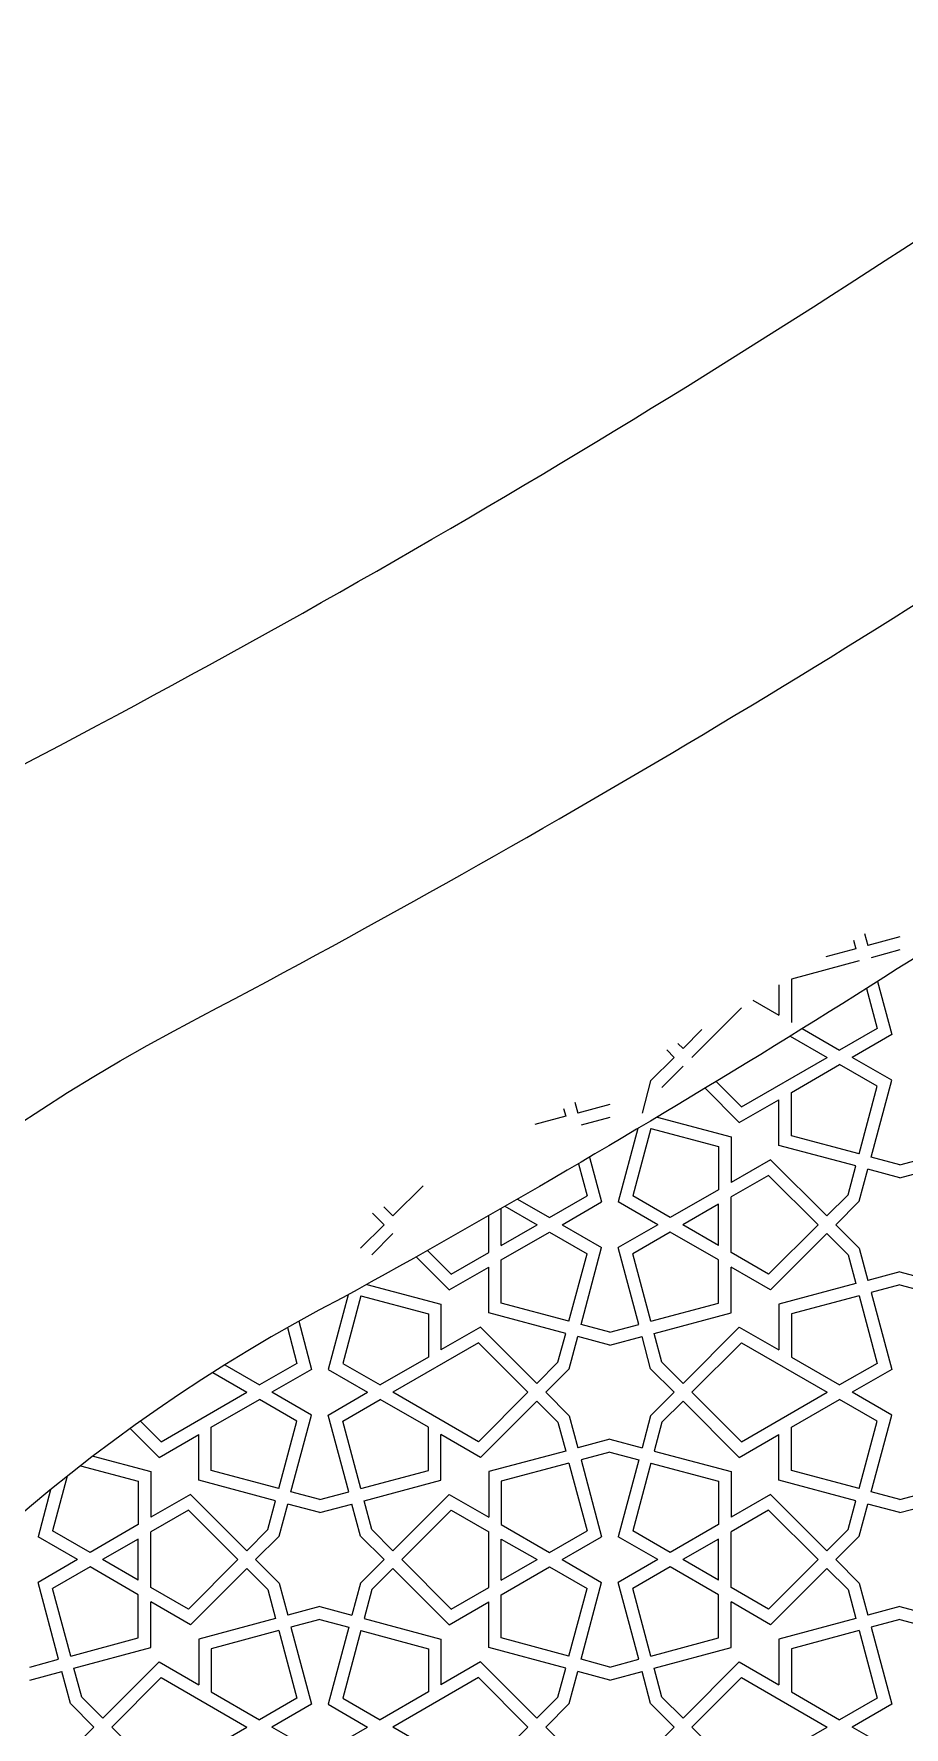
# Model space of a CAD drawing. Header units: metres. Extents: x 7064 to 15770, y 8440 to 11994.
# Drawn here: x 14578 to 14697.3, y 11452.4 to 11684.7 of the extents above; entities that cross this region are included whole.
import ezdxf

# ---------------------------------------------------------------- set-up
doc = ezdxf.new("R2010")
doc.units = ezdxf.units.M
doc.layers.add('GÖRÜNÜŞ 015-O4M', color=125, linetype='Continuous', lineweight=15)

msp = doc.modelspace()

# ---------------------------------------------------------------- linework, layer by layer
at = {"layer": 'GÖRÜNÜŞ 015-O4M', "color": 0}
for p, q in [((14690.387, 11560.348), (14690.702, 11559.175)), ((14691.921, 11561.271), (14692.363, 11559.62)), ((14696.769, 11560.801), (14692.363, 11559.62)), ((14691.147, 11557.514), (14681.875, 11555.029)), ((14690.702, 11559.175), (14686.584, 11558.072)), ((14696.769, 11559.02), (14692.808, 11557.959)), ((14681.875, 11555.029), (14681.875, 11549.091)), ((14680.155, 11554.257), (14680.155, 11550.084)), ((14692.162, 11553.725), (14693.631, 11548.241)), ((14693.685, 11554.687), (14695.634, 11547.412)), ((14668.224, 11544.279), (14675.012, 11551.067)), ((14676.574, 11552.151), (14680.155, 11550.084)), ((14667.008, 11545.495), (14669.597, 11548.085)), ((14683.374, 11548.225), (14688.489, 11545.272)), ((14693.631, 11548.241), (14688.489, 11545.272)), ((14666.315, 11546.189), (14667.008, 11545.495)), ((14681.714, 11547.197), (14686.769, 11544.279)), ((14695.634, 11547.412), (14690.209, 11544.279)), ((14662.567, 11541.054), (14665.792, 11544.279)), ((14664.77, 11545.301), (14665.792, 11544.279)), ((14675.012, 11537.491), (14686.769, 11544.279)), ((14695.634, 11541.147), (14690.209, 11544.279)), ((14662.567, 11541.054), (14661.386, 11536.649)), ((14664.109, 11540.164), (14667.008, 11543.063)), ((14681.875, 11539.468), (14688.489, 11543.286)), ((14693.631, 11540.317), (14688.489, 11543.286)), ((14692.808, 11530.6), (14695.634, 11541.147)), ((14670.028, 11540.043), (14674.729, 11535.342)), ((14671.542, 11540.961), (14675.012, 11537.491)), ((14681.875, 11533.529), (14681.875, 11539.468)), ((14691.147, 11531.045), (14693.631, 11540.317)), ((14650.626, 11537.276), (14650.914, 11536.204)), ((14652.174, 11538.145), (14652.575, 11536.649)), ((14656.981, 11537.829), (14652.575, 11536.649)), ((14674.729, 11535.342), (14680.155, 11538.475)), ((14680.155, 11532.209), (14680.155, 11538.475)), ((14650.914, 11536.204), (14646.667, 11535.066)), ((14656.981, 11536.049), (14653.02, 11534.987)), ((14660.813, 11534.511), (14658.115, 11524.44)), ((14662.602, 11534.542), (14660.118, 11525.27)), ((14662.602, 11534.542), (14671.875, 11532.058)), ((14663.463, 11536.092), (14673.595, 11533.378)), ((14671.875, 11532.058), (14671.875, 11526.119)), ((14673.595, 11533.378), (14673.595, 11527.112)), ((14690.702, 11529.383), (14680.155, 11532.209)), ((14691.147, 11531.045), (14681.875, 11533.529)), ((14652.658, 11529.694), (14653.844, 11525.27)), ((14654.197, 11530.597), (14655.847, 11524.44)), ((14679.02, 11530.245), (14673.595, 11527.112)), ((14686.741, 11522.524), (14679.02, 11530.245)), ((14689.641, 11525.423), (14690.702, 11529.383)), ((14696.769, 11529.538), (14692.808, 11530.6)), ((14696.769, 11529.538), (14700.729, 11530.6)), ((14678.737, 11528.096), (14673.595, 11525.126)), ((14685.525, 11521.308), (14678.737, 11528.096)), ((14691.183, 11524.533), (14692.363, 11528.938)), ((14696.769, 11527.758), (14692.363, 11528.938)), ((14696.769, 11527.758), (14701.174, 11528.938)), ((14627.22, 11522.524), (14631.359, 11526.663)), ((14644.309, 11524.837), (14648.701, 11522.301)), ((14648.701, 11522.301), (14653.844, 11525.27)), ((14665.261, 11522.301), (14660.118, 11525.27)), ((14671.875, 11526.119), (14665.261, 11522.301)), ((14673.595, 11517.489), (14673.595, 11525.126)), ((14689.641, 11525.423), (14686.741, 11522.524)), ((14624.396, 11522.916), (14626.004, 11521.308)), ((14625.98, 11523.764), (14627.22, 11522.524)), ((14640.367, 11517.489), (14640.367, 11522.57)), ((14642.087, 11518.482), (14642.087, 11523.557)), ((14642.587, 11523.844), (14646.981, 11521.308)), ((14650.421, 11521.308), (14655.847, 11524.44)), ((14663.541, 11521.308), (14658.115, 11524.44)), ((14671.875, 11524.133), (14666.981, 11521.308)), ((14671.875, 11518.482), (14671.875, 11524.133)), ((14691.183, 11524.533), (14687.958, 11521.308)), ((14622.779, 11518.083), (14626.004, 11521.308)), ((14624.321, 11517.192), (14627.22, 11520.092)), ((14642.087, 11518.482), (14646.981, 11521.308)), ((14642.087, 11516.496), (14648.701, 11520.315)), ((14648.701, 11520.315), (14653.844, 11517.346)), ((14650.421, 11521.308), (14655.847, 11518.175)), ((14663.541, 11521.308), (14658.115, 11518.175)), ((14665.261, 11520.315), (14660.118, 11517.346)), ((14671.875, 11516.496), (14665.261, 11520.315)), ((14671.875, 11518.482), (14666.981, 11521.308)), ((14685.525, 11521.308), (14678.737, 11514.52)), ((14686.741, 11520.092), (14679.02, 11512.371)), ((14689.641, 11517.192), (14686.741, 11520.092)), ((14691.183, 11518.083), (14687.958, 11521.308)), ((14631.955, 11517.789), (14635.224, 11514.52)), ((14653.02, 11507.628), (14655.847, 11518.175)), ((14660.941, 11507.628), (14658.115, 11518.175)), ((14691.183, 11518.083), (14692.363, 11513.677)), ((14630.399, 11516.912), (14634.941, 11512.371)), ((14634.941, 11512.371), (14640.367, 11515.503)), ((14635.224, 11514.52), (14640.367, 11517.489)), ((14640.367, 11509.238), (14640.367, 11515.503)), ((14642.087, 11510.558), (14642.087, 11516.496)), ((14651.359, 11508.073), (14653.844, 11517.346)), ((14662.602, 11508.073), (14660.118, 11517.346)), ((14671.875, 11510.558), (14671.875, 11516.496)), ((14678.737, 11514.52), (14673.595, 11517.489)), ((14673.595, 11509.238), (14673.595, 11515.503)), ((14679.02, 11512.371), (14673.595, 11515.503)), ((14689.641, 11517.192), (14690.702, 11513.232)), ((14623.633, 11513.132), (14633.807, 11510.406)), ((14690.702, 11513.232), (14680.155, 11510.406)), ((14696.769, 11514.858), (14692.363, 11513.677)), ((14696.769, 11514.858), (14701.174, 11513.677)), ((14621.072, 11511.714), (14618.327, 11501.469)), ((14622.815, 11511.571), (14620.33, 11502.298)), ((14622.815, 11511.571), (14632.087, 11509.086)), ((14691.147, 11511.571), (14681.875, 11509.086)), ((14691.147, 11511.571), (14693.631, 11502.298)), ((14696.769, 11513.077), (14692.808, 11512.016)), ((14692.808, 11512.016), (14695.634, 11501.469)), ((14696.769, 11513.077), (14700.729, 11512.016)), ((14632.087, 11509.086), (14632.087, 11503.148)), ((14633.807, 11510.406), (14633.807, 11504.141)), ((14650.914, 11506.412), (14640.367, 11509.238)), ((14651.359, 11508.073), (14642.087, 11510.558)), ((14662.602, 11508.073), (14671.875, 11510.558)), ((14663.048, 11506.412), (14673.595, 11509.238)), ((14680.155, 11510.406), (14680.155, 11504.141)), ((14681.875, 11509.086), (14681.875, 11503.148)), ((14612.744, 11507.195), (14614.056, 11502.298)), ((14614.292, 11508.064), (14616.059, 11501.469)), ((14639.233, 11507.273), (14633.807, 11504.141)), ((14646.954, 11499.552), (14639.233, 11507.273)), ((14649.853, 11502.452), (14650.914, 11506.412)), ((14656.981, 11506.567), (14653.02, 11507.628)), ((14656.981, 11506.567), (14660.941, 11507.628)), ((14664.109, 11502.452), (14663.048, 11506.412)), ((14667.008, 11499.552), (14674.729, 11507.273)), ((14674.729, 11507.273), (14680.155, 11504.141)), ((14638.95, 11505.124), (14627.193, 11498.336)), ((14645.737, 11498.336), (14638.95, 11505.124)), ((14651.395, 11501.561), (14652.575, 11505.967)), ((14656.981, 11504.786), (14652.575, 11505.967)), ((14656.981, 11504.786), (14661.386, 11505.967)), ((14662.567, 11501.561), (14661.386, 11505.967)), ((14668.224, 11498.336), (14675.012, 11505.124)), ((14675.012, 11505.124), (14686.769, 11498.336)), ((14604.148, 11502.08), (14608.913, 11499.329)), ((14614.056, 11502.298), (14608.913, 11499.329)), ((14620.33, 11502.298), (14625.473, 11499.329)), ((14632.087, 11503.148), (14625.473, 11499.329)), ((14649.853, 11502.452), (14646.954, 11499.552)), ((14651.395, 11501.561), (14648.17, 11498.336)), ((14662.567, 11501.561), (14665.792, 11498.336)), ((14664.109, 11502.452), (14667.008, 11499.552)), ((14681.875, 11503.148), (14688.489, 11499.329)), ((14693.631, 11502.298), (14688.489, 11499.329)), ((14602.504, 11501.043), (14607.193, 11498.336)), ((14616.059, 11501.469), (14610.633, 11498.336)), ((14618.327, 11501.469), (14623.753, 11498.336)), ((14695.634, 11501.469), (14690.209, 11498.336)), ((14595.436, 11491.548), (14607.193, 11498.336)), ((14602.299, 11493.525), (14608.913, 11497.343)), ((14614.056, 11494.374), (14608.913, 11497.343)), ((14616.059, 11495.204), (14610.633, 11498.336)), ((14618.327, 11495.204), (14623.753, 11498.336)), ((14620.33, 11494.374), (14625.473, 11497.343)), ((14632.087, 11493.525), (14625.473, 11497.343)), ((14638.95, 11491.548), (14627.193, 11498.336)), ((14645.737, 11498.336), (14638.95, 11491.548)), ((14646.954, 11497.12), (14639.233, 11489.399)), ((14649.853, 11494.221), (14646.954, 11497.12)), ((14651.395, 11495.111), (14648.17, 11498.336)), ((14662.567, 11495.111), (14665.792, 11498.336)), ((14664.109, 11494.221), (14667.008, 11497.12)), ((14667.008, 11497.12), (14674.729, 11489.399)), ((14668.224, 11498.336), (14675.012, 11491.548)), ((14675.012, 11491.548), (14686.769, 11498.336)), ((14681.875, 11493.525), (14688.489, 11497.343)), ((14693.631, 11494.374), (14688.489, 11497.343)), ((14695.634, 11495.204), (14690.209, 11498.336)), ((14613.233, 11484.657), (14616.059, 11495.204)), ((14621.153, 11484.657), (14618.327, 11495.204)), ((14651.395, 11495.111), (14652.575, 11490.706)), ((14662.567, 11495.111), (14661.386, 11490.706)), ((14692.808, 11484.657), (14695.634, 11495.204)), ((14591.19, 11493.362), (14595.153, 11489.399)), ((14592.606, 11494.378), (14595.436, 11491.548)), ((14595.153, 11489.399), (14600.579, 11492.532)), ((14600.579, 11486.266), (14600.579, 11492.532)), ((14602.299, 11487.586), (14602.299, 11493.525)), ((14611.571, 11485.102), (14614.056, 11494.374)), ((14622.815, 11485.102), (14620.33, 11494.374)), ((14632.087, 11487.586), (14632.087, 11493.525)), ((14639.233, 11489.399), (14633.807, 11492.532)), ((14633.807, 11486.266), (14633.807, 11492.532)), ((14649.853, 11494.221), (14650.914, 11490.261)), ((14664.109, 11494.221), (14663.048, 11490.261)), ((14674.729, 11489.399), (14680.155, 11492.532)), ((14680.155, 11486.266), (14680.155, 11492.532)), ((14681.875, 11487.586), (14681.875, 11493.525)), ((14691.147, 11485.102), (14693.631, 11494.374)), ((14650.914, 11490.261), (14640.367, 11487.435)), ((14656.981, 11491.886), (14652.575, 11490.706)), ((14656.981, 11490.106), (14653.02, 11489.044)), ((14656.981, 11491.886), (14661.386, 11490.706)), ((14656.981, 11490.106), (14660.941, 11489.044)), ((14663.048, 11490.261), (14673.595, 11487.435)), ((14584.372, 11488.239), (14592.299, 11486.115)), ((14586.082, 11489.561), (14594.019, 11487.435)), ((14611.571, 11485.102), (14602.299, 11487.586)), ((14622.815, 11485.102), (14632.087, 11487.586)), ((14651.359, 11488.599), (14642.087, 11486.115)), ((14651.359, 11488.599), (14653.844, 11479.327)), ((14653.02, 11489.044), (14655.847, 11478.497)), ((14660.941, 11489.044), (14658.115, 11478.497)), ((14662.602, 11488.599), (14660.118, 11479.327)), ((14662.602, 11488.599), (14671.875, 11486.115)), ((14691.147, 11485.102), (14681.875, 11487.586)), ((14582.544, 11486.797), (14580.542, 11479.327)), ((14592.299, 11486.115), (14592.299, 11480.176)), ((14594.019, 11487.435), (14594.019, 11481.169)), ((14611.126, 11483.44), (14600.579, 11486.266)), ((14623.26, 11483.44), (14633.807, 11486.266)), ((14640.367, 11487.435), (14640.367, 11481.169)), ((14642.087, 11486.115), (14642.087, 11480.176)), ((14671.875, 11486.115), (14671.875, 11480.176)), ((14673.595, 11487.435), (14673.595, 11481.169)), ((14690.702, 11483.44), (14680.155, 11486.266)), ((14580.271, 11484.962), (14578.539, 11478.497)), ((14599.445, 11484.302), (14594.019, 11481.169)), ((14607.166, 11476.581), (14599.445, 11484.302)), ((14610.065, 11479.48), (14611.126, 11483.44)), ((14611.607, 11478.59), (14612.788, 11482.995)), ((14617.193, 11481.815), (14612.788, 11482.995)), ((14617.193, 11483.595), (14613.233, 11484.657)), ((14617.193, 11483.595), (14621.153, 11484.657)), ((14617.193, 11481.815), (14621.598, 11482.995)), ((14622.779, 11478.59), (14621.598, 11482.995)), ((14624.321, 11479.48), (14623.26, 11483.44)), ((14627.22, 11476.581), (14634.941, 11484.302)), ((14634.941, 11484.302), (14640.367, 11481.169)), ((14679.02, 11484.302), (14673.595, 11481.169)), ((14686.741, 11476.581), (14679.02, 11484.302)), ((14689.641, 11479.48), (14690.702, 11483.44)), ((14691.183, 11478.59), (14692.363, 11482.995)), ((14696.769, 11481.815), (14692.363, 11482.995)), ((14696.769, 11483.595), (14692.808, 11484.657)), ((14696.769, 11483.595), (14700.729, 11484.657)), ((14696.769, 11481.815), (14701.174, 11482.995)), ((14599.162, 11482.153), (14594.019, 11479.183)), ((14605.95, 11475.365), (14599.162, 11482.153)), ((14628.436, 11475.365), (14635.224, 11482.153)), ((14635.224, 11482.153), (14640.367, 11479.183)), ((14678.737, 11482.153), (14673.595, 11479.183)), ((14685.525, 11475.365), (14678.737, 11482.153)), ((14583.965, 11475.365), (14578.539, 11478.497)), ((14585.685, 11476.358), (14580.542, 11479.327)), ((14592.299, 11480.176), (14585.685, 11476.358)), ((14594.019, 11471.546), (14594.019, 11479.183)), ((14610.065, 11479.48), (14607.166, 11476.581)), ((14611.607, 11478.59), (14608.382, 11475.365)), ((14622.779, 11478.59), (14626.004, 11475.365)), ((14624.321, 11479.48), (14627.22, 11476.581)), ((14640.367, 11471.546), (14640.367, 11479.183)), ((14642.087, 11480.176), (14648.701, 11476.358)), ((14648.701, 11476.358), (14653.844, 11479.327)), ((14650.421, 11475.365), (14655.847, 11478.497)), ((14663.541, 11475.365), (14658.115, 11478.497)), ((14665.261, 11476.358), (14660.118, 11479.327)), ((14671.875, 11480.176), (14665.261, 11476.358)), ((14673.595, 11471.546), (14673.595, 11479.183)), ((14689.641, 11479.48), (14686.741, 11476.581)), ((14691.183, 11478.59), (14687.958, 11475.365)), ((14592.299, 11478.19), (14587.405, 11475.365)), ((14592.299, 11472.539), (14592.299, 11478.19)), ((14642.087, 11478.19), (14646.981, 11475.365)), ((14642.087, 11472.539), (14642.087, 11478.19)), ((14671.875, 11478.19), (14666.981, 11475.365)), ((14671.875, 11472.539), (14671.875, 11478.19)), ((14583.965, 11475.365), (14578.539, 11472.232)), ((14585.685, 11474.372), (14580.542, 11471.403)), ((14592.299, 11470.553), (14585.685, 11474.372)), ((14592.299, 11472.539), (14587.405, 11475.365)), ((14605.95, 11475.365), (14599.162, 11468.577)), ((14607.166, 11474.149), (14599.445, 11466.428)), ((14610.065, 11471.249), (14607.166, 11474.149)), ((14611.607, 11472.14), (14608.382, 11475.365)), ((14622.779, 11472.14), (14626.004, 11475.365)), ((14624.321, 11471.249), (14627.22, 11474.149)), ((14627.22, 11474.149), (14634.941, 11466.428)), ((14628.436, 11475.365), (14635.224, 11468.577)), ((14642.087, 11472.539), (14646.981, 11475.365)), ((14642.087, 11470.553), (14648.701, 11474.372)), ((14648.701, 11474.372), (14653.844, 11471.403)), ((14650.421, 11475.365), (14655.847, 11472.232)), ((14663.541, 11475.365), (14658.115, 11472.232)), ((14665.261, 11474.372), (14660.118, 11471.403)), ((14671.875, 11470.553), (14665.261, 11474.372)), ((14671.875, 11472.539), (14666.981, 11475.365)), ((14685.525, 11475.365), (14678.737, 11468.577)), ((14686.741, 11474.149), (14679.02, 11466.428)), ((14689.641, 11471.249), (14686.741, 11474.149)), ((14691.183, 11472.14), (14687.958, 11475.365)), ((14581.365, 11461.685), (14578.539, 11472.232)), ((14583.027, 11462.13), (14580.542, 11471.403)), ((14599.162, 11468.577), (14594.019, 11471.546)), ((14611.607, 11472.14), (14612.788, 11467.734)), ((14622.779, 11472.14), (14621.598, 11467.734)), ((14635.224, 11468.577), (14640.367, 11471.546)), ((14651.359, 11462.13), (14653.844, 11471.403)), ((14653.02, 11461.685), (14655.847, 11472.232)), ((14660.941, 11461.685), (14658.115, 11472.232)), ((14662.602, 11462.13), (14660.118, 11471.403)), ((14678.737, 11468.577), (14673.595, 11471.546)), ((14691.183, 11472.14), (14692.363, 11467.734)), ((14592.299, 11464.615), (14592.299, 11470.553)), ((14594.019, 11463.295), (14594.019, 11469.56)), ((14599.445, 11466.428), (14594.019, 11469.56)), ((14610.065, 11471.249), (14611.126, 11467.289)), ((14624.321, 11471.249), (14623.26, 11467.289)), ((14634.941, 11466.428), (14640.367, 11469.56)), ((14640.367, 11463.295), (14640.367, 11469.56)), ((14642.087, 11464.615), (14642.087, 11470.553)), ((14671.875, 11464.615), (14671.875, 11470.553)), ((14673.595, 11463.295), (14673.595, 11469.56)), ((14679.02, 11466.428), (14673.595, 11469.56)), ((14689.641, 11471.249), (14690.702, 11467.289)), ((14611.126, 11467.289), (14600.579, 11464.463)), ((14617.193, 11468.915), (14612.788, 11467.734)), ((14617.193, 11467.134), (14613.233, 11466.073)), ((14617.193, 11468.915), (14621.598, 11467.734)), ((14617.193, 11467.134), (14621.153, 11466.073)), ((14623.26, 11467.289), (14633.807, 11464.463)), ((14690.702, 11467.289), (14680.155, 11464.463)), ((14696.769, 11468.915), (14692.363, 11467.734)), ((14696.769, 11467.134), (14692.808, 11466.073)), ((14696.769, 11468.915), (14701.174, 11467.734)), ((14696.769, 11467.134), (14700.729, 11466.073)), ((14583.027, 11462.13), (14592.299, 11464.615)), ((14600.579, 11464.463), (14600.579, 11458.198)), ((14611.571, 11465.628), (14602.299, 11463.143)), ((14611.571, 11465.628), (14614.056, 11456.355)), ((14613.233, 11466.073), (14616.059, 11455.526)), ((14621.153, 11466.073), (14618.327, 11455.526)), ((14622.815, 11465.628), (14620.33, 11456.355)), ((14622.815, 11465.628), (14632.087, 11463.143)), ((14633.807, 11464.463), (14633.807, 11458.198)), ((14651.359, 11462.13), (14642.087, 11464.615)), ((14662.602, 11462.13), (14671.875, 11464.615)), ((14680.155, 11464.463), (14680.155, 11458.198)), ((14691.147, 11465.628), (14681.875, 11463.143)), ((14691.147, 11465.628), (14693.631, 11456.355)), ((14692.808, 11466.073), (14695.634, 11455.526)), ((14583.472, 11460.469), (14594.019, 11463.295)), ((14602.299, 11463.143), (14602.299, 11457.205)), ((14632.087, 11463.143), (14632.087, 11457.205)), ((14650.914, 11460.469), (14640.367, 11463.295)), ((14663.048, 11460.469), (14673.595, 11463.295)), ((14681.875, 11463.143), (14681.875, 11457.205)), ((14577.405, 11460.624), (14581.365, 11461.685)), ((14577.405, 11458.843), (14581.811, 11460.024)), ((14582.991, 11455.618), (14581.811, 11460.024)), ((14584.533, 11456.509), (14583.472, 11460.469)), ((14587.432, 11453.609), (14595.153, 11461.331)), ((14595.153, 11461.331), (14600.579, 11458.198)), ((14639.233, 11461.331), (14633.807, 11458.198)), ((14646.954, 11453.609), (14639.233, 11461.331)), ((14649.853, 11456.509), (14650.914, 11460.469)), ((14651.395, 11455.618), (14652.575, 11460.024)), ((14656.981, 11458.843), (14652.575, 11460.024)), ((14656.981, 11460.624), (14653.02, 11461.685)), ((14656.981, 11460.624), (14660.941, 11461.685)), ((14656.981, 11458.843), (14661.386, 11460.024)), ((14662.567, 11455.618), (14661.386, 11460.024)), ((14664.109, 11456.509), (14663.048, 11460.469)), ((14667.008, 11453.609), (14674.729, 11461.331)), ((14674.729, 11461.331), (14680.155, 11458.198)), ((14588.648, 11452.393), (14595.436, 11459.181)), ((14595.436, 11459.181), (14607.193, 11452.393)), ((14638.95, 11459.181), (14627.193, 11452.393)), ((14645.737, 11452.393), (14638.95, 11459.181)), ((14668.224, 11452.393), (14675.012, 11459.181)), ((14675.012, 11459.181), (14686.769, 11452.393)), ((14582.991, 11455.618), (14586.216, 11452.393)), ((14584.533, 11456.509), (14587.432, 11453.609)), ((14602.299, 11457.205), (14608.913, 11453.386)), ((14614.056, 11456.355), (14608.913, 11453.386)), ((14616.059, 11455.526), (14610.633, 11452.393)), ((14618.327, 11455.526), (14623.753, 11452.393)), ((14620.33, 11456.355), (14625.473, 11453.386)), ((14632.087, 11457.205), (14625.473, 11453.386)), ((14649.853, 11456.509), (14646.954, 11453.609)), ((14651.395, 11455.618), (14648.17, 11452.393)), ((14662.567, 11455.618), (14665.792, 11452.393)), ((14664.109, 11456.509), (14667.008, 11453.609)), ((14681.875, 11457.205), (14688.489, 11453.386)), ((14693.631, 11456.355), (14688.489, 11453.386)), ((14695.634, 11455.526), (14690.209, 11452.393)), ((14582.991, 11449.168), (14586.216, 11452.393)), ((14588.648, 11452.393), (14595.436, 11445.605)), ((14595.436, 11445.605), (14607.193, 11452.393)), ((14616.059, 11449.261), (14610.633, 11452.393)), ((14618.327, 11449.261), (14623.753, 11452.393)), ((14638.95, 11445.605), (14627.193, 11452.393)), ((14645.737, 11452.393), (14638.95, 11445.605)), ((14651.395, 11449.168), (14648.17, 11452.393)), ((14662.567, 11449.168), (14665.792, 11452.393)), ((14668.224, 11452.393), (14675.012, 11445.605)), ((14675.012, 11445.605), (14686.769, 11452.393)), ((14695.634, 11449.261), (14690.209, 11452.393))]:
    msp.add_line(p, q, dxfattribs=at)
for points in [[(14418.758, 10713.656), (14418.758, 11338.549, -0.2619237), (14581.516, 11587.093, 0.0322607), (14740.628, 11684.731, 0.0322609), (14899.739, 11587.094, -0.2617735), (15062.497, 11338.548), (15062.497, 10713.656)], [(14460.71, 10713.656), (14460.71, 11337.081, -0.2606777), (14600.968, 11549.923, 0.0273462), (14740.628, 11633.727, 0.0273454), (14880.282, 11549.926, -0.2605168), (15020.545, 11337.074), (15020.545, 10713.656)]]:
    msp.add_lwpolyline(points, format="xyb", dxfattribs=at)
at = {"layer": 'GÖRÜNÜŞ 015-O4M', "color": 1}
msp.add_lwpolyline([(14985.127, 10713.656), (14985.127, 11323.802, 0.2594207), (14860.873, 11511.333, -0.024865), (14740.628, 11585.699, -0.0248666), (14620.372, 11511.328, 0.2595908), (14496.129, 11323.813), (14496.129, 10713.656)], format="xyb", dxfattribs=at)

doc.saveas('drawing.dxf')
